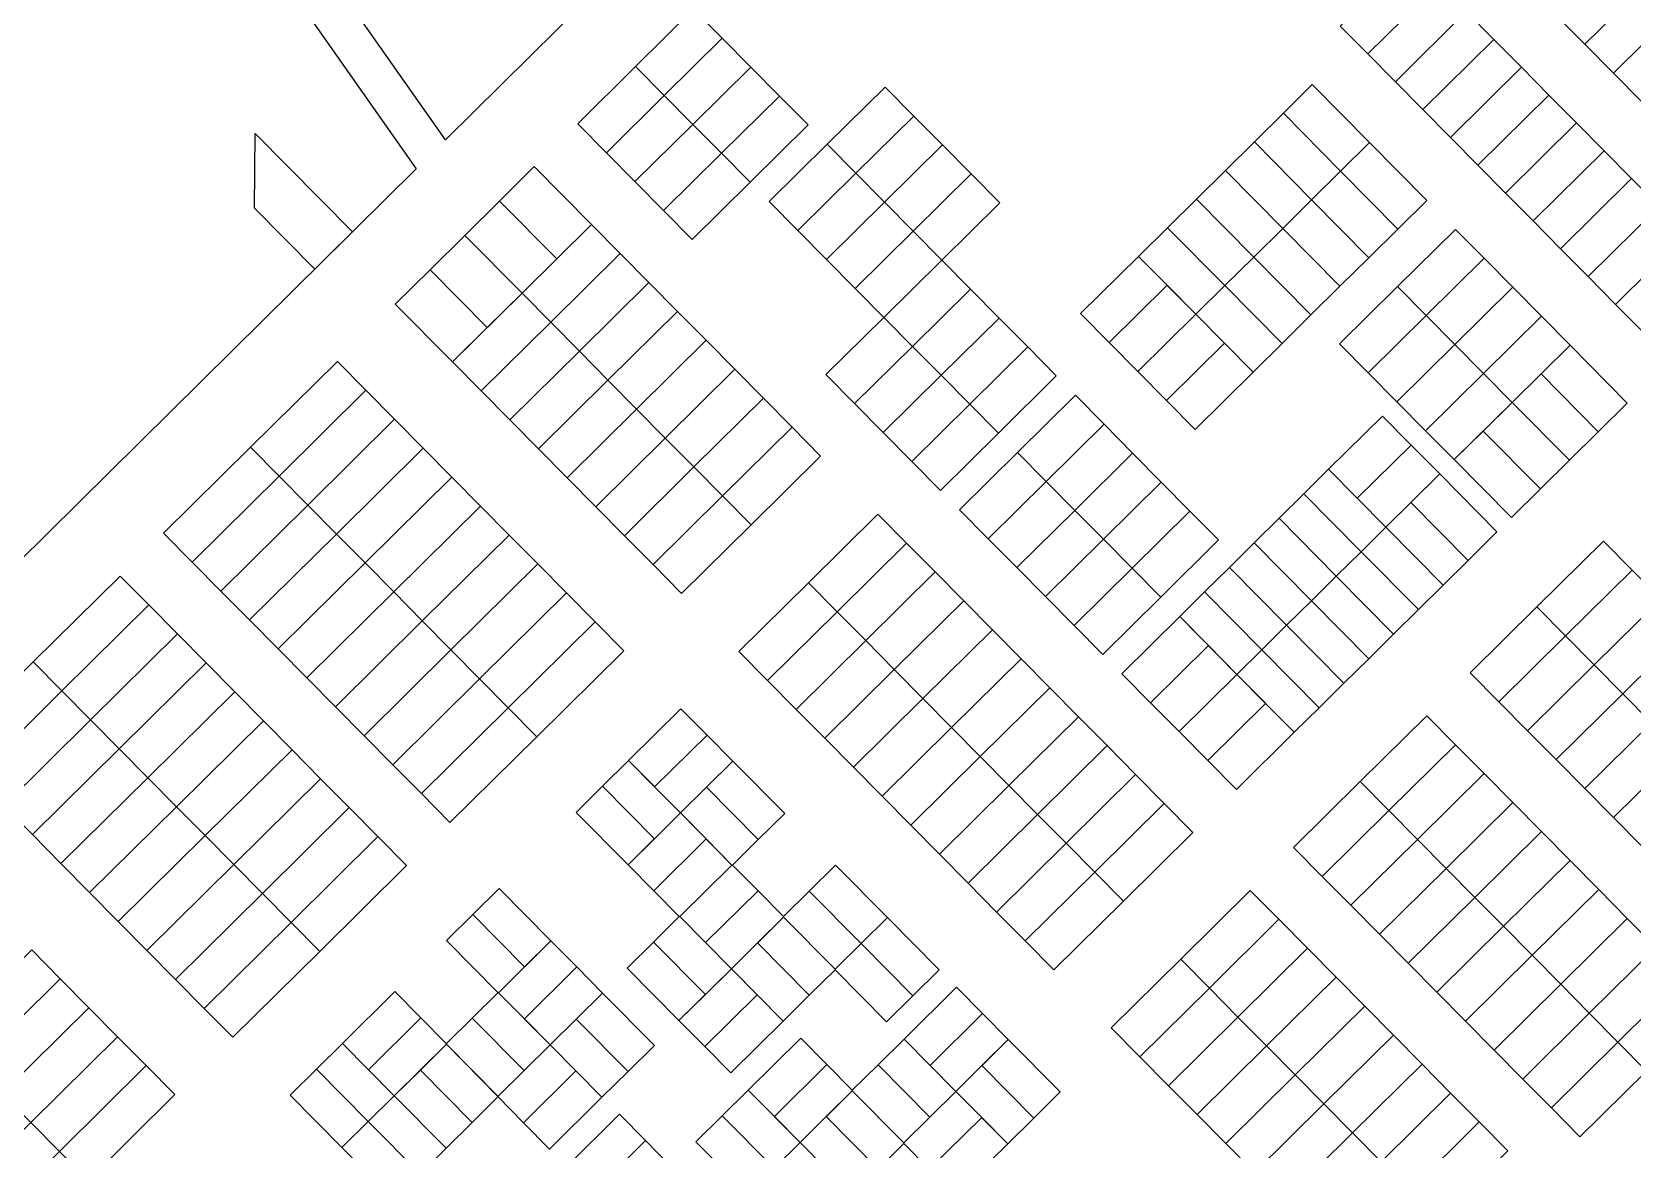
# Model space of a CAD drawing. Header units: metres. Extents: x 5590187 to 5598444, y 6961268 to 6971080.
# Drawn here: x 5596133.1 to 5596526.2, y 6967029.3 to 6967303.9 of the extents above; entities that cross this region are included whole.
import ezdxf

# ---------------------------------------------------------------- set-up
doc = ezdxf.new("R2010")
doc.units = ezdxf.units.M
doc.layers.add('zz_catastro_fontana', color=7, linetype='Continuous')

msp = doc.modelspace()

# ---------------------------------------------------------------- linework, layer by layer
at = {"layer": 'zz_catastro_fontana'}
for points in [[(5595979.62, 6967717.41), (5596076.47, 6967485.1), (5596227.45, 6967270.23), (5595971.43, 6967017.03), (5595697.64, 6967159.34), (5595704.56, 6967172.65), (5595640.56, 6967205.91), (5595638.2, 6967208.3), (5595624.52, 6967379.95), (5595663.08, 6967475.45), (5595696.5, 6967517.24), (5595724.04, 6967559.39), (5595785.98, 6967617.6), (5595843.92, 6967715.08), (5595888.06, 6967738.62), (5595979.62, 6967717.41)], [(5596358.21, 6967441.76), (5596392.86, 6967433.8), (5596234.66, 6967277.35), (5596178.5, 6967357.26), (5596297.22, 6967499.32), (5596358.21, 6967441.76)], [(5596522.99, 6967323.4), (5596530.02, 6967316.29), (5596514.4, 6967300.84), (5596507.36, 6967307.95), (5596522.99, 6967323.4)], [(5596471.8, 6967322.54), (5596478.56, 6967315.7), (5596461.14, 6967298.48), (5596454.38, 6967305.31), (5596471.8, 6967322.54)], [(5596478.56, 6967315.7), (5596485.32, 6967308.87), (5596467.9, 6967291.64), (5596461.14, 6967298.48), (5596478.56, 6967315.7)], [(5596530.02, 6967316.29), (5596537.05, 6967309.18), (5596521.43, 6967293.73), (5596514.4, 6967300.84), (5596530.02, 6967316.29)], [(5596295.57, 6967309.46), (5596302.6, 6967302.35), (5596288.38, 6967288.29), (5596281.35, 6967295.4), (5596295.57, 6967309.46)], [(5596485.32, 6967308.87), (5596492.08, 6967302.03), (5596474.66, 6967284.8), (5596467.9, 6967291.64), (5596485.32, 6967308.87)], [(5596537.05, 6967309.18), (5596544.08, 6967302.07), (5596528.46, 6967286.62), (5596521.43, 6967293.73), (5596537.05, 6967309.18)], [(5596302.6, 6967302.35), (5596309.63, 6967295.24), (5596295.41, 6967281.18), (5596288.38, 6967288.29), (5596302.6, 6967302.35)], [(5596492.08, 6967302.03), (5596498.84, 6967295.19), (5596481.42, 6967277.96), (5596474.66, 6967284.8), (5596492.08, 6967302.03)], [(5596281.35, 6967295.4), (5596288.38, 6967288.29), (5596274.16, 6967274.22), (5596267.13, 6967281.33), (5596281.35, 6967295.4)], [(5596309.63, 6967295.24), (5596316.67, 6967288.13), (5596302.44, 6967274.07), (5596295.41, 6967281.18), (5596309.63, 6967295.24)], [(5596498.84, 6967295.19), (5596505.6, 6967288.36), (5596488.18, 6967271.13), (5596481.42, 6967277.96), (5596498.84, 6967295.19)], [(5596288.38, 6967288.29), (5596295.41, 6967281.18), (5596281.19, 6967267.11), (5596274.16, 6967274.22), (5596288.38, 6967288.29)], [(5596316.67, 6967288.13), (5596323.7, 6967281.02), (5596309.48, 6967266.96), (5596302.44, 6967274.07), (5596316.67, 6967288.13)], [(5596342.61, 6967290.33), (5596349.65, 6967283.22), (5596335.43, 6967269.16), (5596328.39, 6967276.27), (5596342.61, 6967290.33)], [(5596447.5, 6967290.94), (5596461.56, 6967276.72), (5596454.45, 6967269.68), (5596440.39, 6967283.9), (5596447.5, 6967290.94)], [(5596505.6, 6967288.36), (5596512.36, 6967281.52), (5596494.94, 6967264.29), (5596488.18, 6967271.13), (5596505.6, 6967288.36)], [(5596440.39, 6967283.9), (5596454.45, 6967269.68), (5596447.34, 6967262.65), (5596433.28, 6967276.87), (5596440.39, 6967283.9)], [(5596295.41, 6967281.18), (5596302.44, 6967274.07), (5596288.22, 6967260), (5596281.19, 6967267.11), (5596295.41, 6967281.18)], [(5596349.65, 6967283.22), (5596356.68, 6967276.11), (5596342.46, 6967262.05), (5596335.43, 6967269.16), (5596349.65, 6967283.22)], [(5596512.36, 6967281.52), (5596519.13, 6967274.68), (5596501.71, 6967257.45), (5596494.94, 6967264.29), (5596512.36, 6967281.52)], [(5596202.57, 6967245.62), (5596187.8, 6967260.55), (5596187.9, 6967278.93), (5596211.81, 6967254.76), (5596202.57, 6967245.62)], [(5596328.39, 6967276.27), (5596335.43, 6967269.16), (5596321.2, 6967255.1), (5596314.17, 6967262.21), (5596328.39, 6967276.27)], [(5596356.68, 6967276.11), (5596363.71, 6967269), (5596349.49, 6967254.94), (5596342.46, 6967262.05), (5596356.68, 6967276.11)], [(5596433.28, 6967276.87), (5596447.34, 6967262.65), (5596440.23, 6967255.62), (5596426.17, 6967269.84), (5596433.28, 6967276.87)], [(5596461.56, 6967276.72), (5596475.62, 6967262.5), (5596468.51, 6967255.46), (5596454.45, 6967269.68), (5596461.56, 6967276.72)], [(5596302.44, 6967274.07), (5596309.48, 6967266.96), (5596295.26, 6967252.89), (5596288.22, 6967260), (5596302.44, 6967274.07)], [(5596519.13, 6967274.68), (5596525.89, 6967267.84), (5596508.47, 6967250.62), (5596501.71, 6967257.45), (5596519.13, 6967274.68)], [(5596247.93, 6967262.35), (5596256.46, 6967270.79), (5596270.53, 6967256.57), (5596261.99, 6967248.13), (5596247.93, 6967262.35)], [(5596335.43, 6967269.16), (5596342.46, 6967262.05), (5596328.24, 6967247.99), (5596321.2, 6967255.1), (5596335.43, 6967269.16)], [(5596363.71, 6967269), (5596370.74, 6967261.89), (5596356.52, 6967247.83), (5596349.49, 6967254.94), (5596363.71, 6967269)], [(5596426.17, 6967269.84), (5596440.23, 6967255.62), (5596433.12, 6967248.59), (5596419.06, 6967262.81), (5596426.17, 6967269.84)], [(5596454.45, 6967269.68), (5596468.51, 6967255.46), (5596461.4, 6967248.43), (5596447.34, 6967262.65), (5596454.45, 6967269.68)], [(5596525.89, 6967267.84), (5596532.65, 6967261.01), (5596515.23, 6967243.78), (5596508.47, 6967250.62), (5596525.89, 6967267.84)], [(5596239.4, 6967253.91), (5596247.93, 6967262.35), (5596261.99, 6967248.13), (5596253.46, 6967239.69), (5596239.4, 6967253.91)], [(5596342.46, 6967262.05), (5596349.49, 6967254.94), (5596335.27, 6967240.88), (5596328.24, 6967247.99), (5596342.46, 6967262.05)], [(5596419.06, 6967262.81), (5596433.12, 6967248.59), (5596426.01, 6967241.56), (5596411.95, 6967255.78), (5596419.06, 6967262.81)], [(5596447.34, 6967262.65), (5596461.4, 6967248.43), (5596454.29, 6967241.4), (5596440.23, 6967255.62), (5596447.34, 6967262.65)], [(5596532.65, 6967261.01), (5596539.41, 6967254.17), (5596521.99, 6967236.94), (5596515.23, 6967243.78), (5596532.65, 6967261.01)], [(5596253.46, 6967239.69), (5596270.53, 6967256.57), (5596277.56, 6967249.46), (5596260.49, 6967232.58), (5596253.46, 6967239.69)], [(5596230.87, 6967245.47), (5596239.4, 6967253.91), (5596253.46, 6967239.69), (5596244.93, 6967231.25), (5596230.87, 6967245.47)], [(5596349.49, 6967254.94), (5596356.52, 6967247.83), (5596342.3, 6967233.77), (5596335.27, 6967240.88), (5596349.49, 6967254.94)], [(5596411.95, 6967255.78), (5596426.01, 6967241.56), (5596418.9, 6967234.53), (5596404.84, 6967248.75), (5596411.95, 6967255.78)], [(5596440.23, 6967255.62), (5596454.29, 6967241.4), (5596447.18, 6967234.37), (5596433.12, 6967248.59), (5596440.23, 6967255.62)], [(5596482.66, 6967255.38), (5596489.69, 6967248.27), (5596475.47, 6967234.21), (5596468.43, 6967241.32), (5596482.66, 6967255.38)], [(5596539.41, 6967254.17), (5596546.17, 6967247.33), (5596528.75, 6967230.11), (5596521.99, 6967236.94), (5596539.41, 6967254.17)], [(5596260.49, 6967232.58), (5596277.56, 6967249.46), (5596284.59, 6967242.35), (5596267.53, 6967225.47), (5596260.49, 6967232.58)], [(5596404.84, 6967248.75), (5596411.87, 6967241.64), (5596397.65, 6967227.57), (5596390.62, 6967234.68), (5596404.84, 6967248.75)], [(5596433.12, 6967248.59), (5596447.18, 6967234.37), (5596440.07, 6967227.34), (5596426.01, 6967241.56), (5596433.12, 6967248.59)], [(5596222.33, 6967237.04), (5596230.87, 6967245.47), (5596244.93, 6967231.25), (5596236.4, 6967222.81), (5596222.33, 6967237.04)], [(5596356.52, 6967247.83), (5596363.55, 6967240.72), (5596349.33, 6967226.65), (5596342.3, 6967233.77), (5596356.52, 6967247.83)], [(5596489.69, 6967248.27), (5596496.72, 6967241.16), (5596482.5, 6967227.1), (5596475.47, 6967234.21), (5596489.69, 6967248.27)], [(5596267.53, 6967225.47), (5596284.59, 6967242.35), (5596291.62, 6967235.24), (5596274.56, 6967218.36), (5596267.53, 6967225.47)], [(5596363.55, 6967240.72), (5596370.58, 6967233.61), (5596356.36, 6967219.54), (5596349.33, 6967226.65), (5596363.55, 6967240.72)], [(5596411.87, 6967241.64), (5596418.9, 6967234.53), (5596404.68, 6967220.46), (5596397.65, 6967227.57), (5596411.87, 6967241.64)], [(5596426.01, 6967241.56), (5596440.07, 6967227.34), (5596432.96, 6967220.31), (5596418.9, 6967234.53), (5596426.01, 6967241.56)], [(5596468.43, 6967241.32), (5596475.47, 6967234.21), (5596461.25, 6967220.15), (5596454.21, 6967227.26), (5596468.43, 6967241.32)], [(5596496.72, 6967241.16), (5596503.75, 6967234.05), (5596489.53, 6967219.99), (5596482.5, 6967227.1), (5596496.72, 6967241.16)], [(5596236.4, 6967222.81), (5596253.46, 6967239.69), (5596260.49, 6967232.58), (5596243.43, 6967215.7), (5596236.4, 6967222.81)], [(5596243.43, 6967215.7), (5596260.49, 6967232.58), (5596267.53, 6967225.47), (5596250.46, 6967208.59), (5596243.43, 6967215.7)], [(5596274.56, 6967218.36), (5596291.62, 6967235.24), (5596298.65, 6967228.13), (5596281.59, 6967211.25), (5596274.56, 6967218.36)], [(5596342.3, 6967233.77), (5596349.33, 6967226.65), (5596335.11, 6967212.59), (5596328.08, 6967219.7), (5596342.3, 6967233.77)], [(5596370.58, 6967233.61), (5596377.62, 6967226.5), (5596363.39, 6967212.43), (5596356.36, 6967219.54), (5596370.58, 6967233.61)], [(5596418.9, 6967234.53), (5596425.93, 6967227.42), (5596411.71, 6967213.35), (5596404.68, 6967220.46), (5596418.9, 6967234.53)], [(5596475.47, 6967234.21), (5596482.5, 6967227.1), (5596468.28, 6967213.04), (5596461.25, 6967220.15), (5596475.47, 6967234.21)], [(5596503.75, 6967234.05), (5596510.78, 6967226.94), (5596496.56, 6967212.88), (5596489.53, 6967219.99), (5596503.75, 6967234.05)], [(5596250.46, 6967208.59), (5596267.53, 6967225.47), (5596274.56, 6967218.36), (5596257.49, 6967201.48), (5596250.46, 6967208.59)], [(5596281.59, 6967211.25), (5596298.65, 6967228.13), (5596305.68, 6967221.01), (5596288.62, 6967204.14), (5596281.59, 6967211.25)], [(5596349.33, 6967226.65), (5596356.36, 6967219.54), (5596342.14, 6967205.48), (5596335.11, 6967212.59), (5596349.33, 6967226.65)], [(5596377.62, 6967226.5), (5596384.65, 6967219.39), (5596370.43, 6967205.32), (5596363.39, 6967212.43), (5596377.62, 6967226.5)], [(5596425.93, 6967227.42), (5596432.96, 6967220.31), (5596418.74, 6967206.24), (5596411.71, 6967213.35), (5596425.93, 6967227.42)], [(5596482.5, 6967227.1), (5596489.53, 6967219.99), (5596475.31, 6967205.93), (5596468.28, 6967213.04), (5596482.5, 6967227.1)], [(5596510.78, 6967226.94), (5596524.85, 6967212.72), (5596517.73, 6967205.69), (5596503.67, 6967219.91), (5596510.78, 6967226.94)], [(5596208.11, 6967222.97), (5596215.14, 6967215.86), (5596193.81, 6967194.77), (5596186.78, 6967201.88), (5596208.11, 6967222.97)], [(5596288.62, 6967204.14), (5596305.68, 6967221.01), (5596312.72, 6967213.9), (5596295.65, 6967197.03), (5596288.62, 6967204.14)], [(5596257.49, 6967201.48), (5596274.56, 6967218.36), (5596281.59, 6967211.25), (5596264.52, 6967194.37), (5596257.49, 6967201.48)], [(5596356.36, 6967219.54), (5596363.39, 6967212.43), (5596349.17, 6967198.37), (5596342.14, 6967205.48), (5596356.36, 6967219.54)], [(5596489.53, 6967219.99), (5596496.56, 6967212.88), (5596482.34, 6967198.82), (5596475.31, 6967205.93), (5596489.53, 6967219.99)], [(5596503.67, 6967219.91), (5596517.73, 6967205.69), (5596510.62, 6967198.66), (5596496.56, 6967212.88), (5596503.67, 6967219.91)], [(5596215.14, 6967215.86), (5596222.18, 6967208.75), (5596200.85, 6967187.66), (5596193.81, 6967194.77), (5596215.14, 6967215.86)], [(5596295.65, 6967197.03), (5596312.72, 6967213.9), (5596319.75, 6967206.79), (5596302.68, 6967189.92), (5596295.65, 6967197.03)], [(5596389.33, 6967214.65), (5596396.36, 6967207.54), (5596382.14, 6967193.48), (5596375.11, 6967200.59), (5596389.33, 6967214.65)], [(5596264.52, 6967194.37), (5596281.59, 6967211.25), (5596288.62, 6967204.14), (5596271.56, 6967187.26), (5596264.52, 6967194.37)], [(5596363.39, 6967212.43), (5596370.43, 6967205.32), (5596356.21, 6967191.26), (5596349.17, 6967198.37), (5596363.39, 6967212.43)], [(5596464.72, 6967209.52), (5596471.75, 6967202.41), (5596458.55, 6967189.35), (5596451.52, 6967196.46), (5596464.72, 6967209.52)], [(5596496.56, 6967212.88), (5596510.62, 6967198.66), (5596503.51, 6967191.63), (5596489.45, 6967205.85), (5596496.56, 6967212.88)], [(5596222.18, 6967208.75), (5596229.21, 6967201.64), (5596207.88, 6967180.55), (5596200.85, 6967187.66), (5596222.18, 6967208.75)], [(5596302.68, 6967189.92), (5596319.75, 6967206.79), (5596326.78, 6967199.68), (5596309.71, 6967182.81), (5596302.68, 6967189.92)], [(5596396.36, 6967207.54), (5596403.39, 6967200.43), (5596389.17, 6967186.37), (5596382.14, 6967193.48), (5596396.36, 6967207.54)], [(5596489.45, 6967205.85), (5596503.51, 6967191.63), (5596496.4, 6967184.6), (5596482.34, 6967198.82), (5596489.45, 6967205.85)], [(5596186.78, 6967201.88), (5596193.81, 6967194.77), (5596172.48, 6967173.67), (5596165.45, 6967180.78), (5596186.78, 6967201.88)], [(5596229.21, 6967201.64), (5596236.24, 6967194.53), (5596214.91, 6967173.44), (5596207.88, 6967180.55), (5596229.21, 6967201.64)], [(5596271.56, 6967187.26), (5596288.62, 6967204.14), (5596295.65, 6967197.03), (5596278.59, 6967180.15), (5596271.56, 6967187.26)], [(5596471.75, 6967202.41), (5596478.79, 6967195.3), (5596465.58, 6967182.24), (5596458.55, 6967189.35), (5596471.75, 6967202.41)], [(5596375.11, 6967200.59), (5596382.14, 6967193.48), (5596367.92, 6967179.41), (5596360.89, 6967186.53), (5596375.11, 6967200.59)], [(5596403.39, 6967200.43), (5596410.42, 6967193.32), (5596396.2, 6967179.26), (5596389.17, 6967186.37), (5596403.39, 6967200.43)], [(5596193.81, 6967194.77), (5596200.85, 6967187.66), (5596179.51, 6967166.56), (5596172.48, 6967173.67), (5596193.81, 6967194.77)], [(5596236.24, 6967194.53), (5596243.27, 6967187.42), (5596221.94, 6967166.33), (5596214.91, 6967173.44), (5596236.24, 6967194.53)], [(5596278.59, 6967180.15), (5596295.65, 6967197.03), (5596302.68, 6967189.92), (5596285.62, 6967173.04), (5596278.59, 6967180.15)], [(5596382.14, 6967193.48), (5596389.17, 6967186.37), (5596374.95, 6967172.3), (5596367.92, 6967179.41), (5596382.14, 6967193.48)], [(5596410.42, 6967193.32), (5596417.46, 6967186.21), (5596403.24, 6967172.15), (5596396.2, 6967179.26), (5596410.42, 6967193.32)], [(5596451.52, 6967196.46), (5596465.58, 6967182.24), (5596459.49, 6967176.22), (5596445.42, 6967190.44), (5596451.52, 6967196.46)], [(5596478.79, 6967195.3), (5596492.85, 6967181.08), (5596485.74, 6967174.05), (5596471.68, 6967188.27), (5596478.79, 6967195.3)], [(5596285.62, 6967173.04), (5596302.68, 6967189.92), (5596309.71, 6967182.81), (5596292.65, 6967165.93), (5596285.62, 6967173.04)], [(5596445.42, 6967190.44), (5596459.49, 6967176.22), (5596453.39, 6967170.19), (5596439.33, 6967184.41), (5596445.42, 6967190.44)], [(5596200.85, 6967187.66), (5596207.88, 6967180.55), (5596186.55, 6967159.45), (5596179.51, 6967166.56), (5596200.85, 6967187.66)], [(5596243.27, 6967187.42), (5596250.3, 6967180.31), (5596228.97, 6967159.22), (5596221.94, 6967166.33), (5596243.27, 6967187.42)], [(5596323.78, 6967168.59), (5596340.84, 6967185.46), (5596347.87, 6967178.35), (5596330.81, 6967161.48), (5596323.78, 6967168.59)], [(5596389.17, 6967186.37), (5596396.2, 6967179.26), (5596381.98, 6967165.19), (5596374.95, 6967172.3), (5596389.17, 6967186.37)], [(5596417.46, 6967186.21), (5596424.49, 6967179.1), (5596410.27, 6967165.04), (5596403.24, 6967172.15), (5596417.46, 6967186.21)], [(5596471.68, 6967188.27), (5596485.74, 6967174.05), (5596479.64, 6967168.02), (5596465.58, 6967182.24), (5596471.68, 6967188.27)], [(5596439.33, 6967184.41), (5596453.39, 6967170.19), (5596447.3, 6967164.16), (5596433.23, 6967178.38), (5596439.33, 6967184.41)], [(5596465.58, 6967182.24), (5596479.64, 6967168.02), (5596473.55, 6967161.99), (5596459.49, 6967176.22), (5596465.58, 6967182.24)], [(5596207.88, 6967180.55), (5596214.91, 6967173.44), (5596193.58, 6967152.34), (5596186.55, 6967159.45), (5596207.88, 6967180.55)], [(5596250.3, 6967180.31), (5596257.33, 6967173.2), (5596236, 6967152.11), (5596228.97, 6967159.22), (5596250.3, 6967180.31)], [(5596330.81, 6967161.48), (5596347.87, 6967178.35), (5596354.91, 6967171.24), (5596337.84, 6967154.37), (5596330.81, 6967161.48)], [(5596396.2, 6967179.26), (5596403.24, 6967172.15), (5596389.01, 6967158.08), (5596381.98, 6967165.19), (5596396.2, 6967179.26)], [(5596433.23, 6967178.38), (5596447.3, 6967164.16), (5596441.2, 6967158.13), (5596427.14, 6967172.36), (5596433.23, 6967178.38)], [(5596519, 6967178.81), (5596526.03, 6967171.7), (5596509.68, 6967155.53), (5596502.65, 6967162.64), (5596519, 6967178.81)], [(5596459.49, 6967176.22), (5596473.55, 6967161.99), (5596467.45, 6967155.97), (5596453.39, 6967170.19), (5596459.49, 6967176.22)], [(5596154.79, 6967170.24), (5596161.82, 6967163.13), (5596140.49, 6967142.03), (5596133.45, 6967149.14), (5596154.79, 6967170.24)], [(5596214.91, 6967173.44), (5596221.94, 6967166.33), (5596200.61, 6967145.23), (5596193.58, 6967152.34), (5596214.91, 6967173.44)], [(5596257.33, 6967173.2), (5596264.37, 6967166.09), (5596243.03, 6967145), (5596236, 6967152.11), (5596257.33, 6967173.2)], [(5596337.84, 6967154.37), (5596354.91, 6967171.24), (5596361.94, 6967164.13), (5596344.87, 6967147.26), (5596337.84, 6967154.37)], [(5596403.24, 6967172.15), (5596410.27, 6967165.04), (5596396.05, 6967150.97), (5596389.01, 6967158.08), (5596403.24, 6967172.15)], [(5596427.14, 6967172.36), (5596441.2, 6967158.13), (5596435.11, 6967152.11), (5596421.04, 6967166.33), (5596427.14, 6967172.36)], [(5596453.39, 6967170.19), (5596467.45, 6967155.97), (5596461.36, 6967149.94), (5596447.3, 6967164.16), (5596453.39, 6967170.19)], [(5596526.03, 6967171.7), (5596533.06, 6967164.59), (5596516.71, 6967148.42), (5596509.68, 6967155.53), (5596526.03, 6967171.7)], [(5596221.94, 6967166.33), (5596228.97, 6967159.22), (5596207.64, 6967138.12), (5596200.61, 6967145.23), (5596221.94, 6967166.33)], [(5596264.37, 6967166.09), (5596271.4, 6967158.98), (5596250.07, 6967137.88), (5596243.03, 6967145), (5596264.37, 6967166.09)], [(5596306.71, 6967151.71), (5596323.78, 6967168.59), (5596330.81, 6967161.48), (5596313.74, 6967144.6), (5596306.71, 6967151.71)], [(5596421.04, 6967166.33), (5596435.11, 6967152.11), (5596429.01, 6967146.08), (5596414.95, 6967160.3), (5596421.04, 6967166.33)], [(5596161.82, 6967163.13), (5596168.85, 6967156.02), (5596147.52, 6967134.92), (5596140.49, 6967142.03), (5596161.82, 6967163.13)], [(5596344.87, 6967147.26), (5596361.94, 6967164.13), (5596368.97, 6967157.02), (5596351.9, 6967140.15), (5596344.87, 6967147.26)], [(5596447.3, 6967164.16), (5596461.36, 6967149.94), (5596455.27, 6967143.91), (5596441.2, 6967158.13), (5596447.3, 6967164.16)], [(5596502.65, 6967162.64), (5596509.68, 6967155.53), (5596493.32, 6967139.36), (5596486.29, 6967146.47), (5596502.65, 6967162.64)], [(5596533.06, 6967164.59), (5596540.09, 6967157.48), (5596523.74, 6967141.31), (5596516.71, 6967148.42), (5596533.06, 6967164.59)], [(5596228.97, 6967159.22), (5596236, 6967152.11), (5596214.67, 6967131.01), (5596207.64, 6967138.12), (5596228.97, 6967159.22)], [(5596271.4, 6967158.98), (5596278.43, 6967151.87), (5596257.1, 6967130.77), (5596250.07, 6967137.88), (5596271.4, 6967158.98)], [(5596313.74, 6967144.6), (5596330.81, 6967161.48), (5596337.84, 6967154.37), (5596320.78, 6967137.49), (5596313.74, 6967144.6)], [(5596414.95, 6967160.3), (5596421.98, 6967153.19), (5596407.76, 6967139.13), (5596400.73, 6967146.24), (5596414.95, 6967160.3)], [(5596441.2, 6967158.13), (5596455.27, 6967143.91), (5596449.17, 6967137.89), (5596435.11, 6967152.11), (5596441.2, 6967158.13)], [(5596168.85, 6967156.02), (5596175.88, 6967148.9), (5596154.55, 6967127.81), (5596147.52, 6967134.92), (5596168.85, 6967156.02)], [(5596320.78, 6967137.49), (5596337.84, 6967154.37), (5596344.87, 6967147.26), (5596327.81, 6967130.38), (5596320.78, 6967137.49)], [(5596351.9, 6967140.15), (5596368.97, 6967157.02), (5596376, 6967149.91), (5596358.94, 6967133.04), (5596351.9, 6967140.15)], [(5596509.68, 6967155.53), (5596516.71, 6967148.42), (5596500.35, 6967132.25), (5596493.32, 6967139.36), (5596509.68, 6967155.53)], [(5596540.09, 6967157.48), (5596547.13, 6967150.37), (5596530.77, 6967134.2), (5596523.74, 6967141.31), (5596540.09, 6967157.48)], [(5596236, 6967152.11), (5596243.03, 6967145), (5596221.7, 6967123.9), (5596214.67, 6967131.01), (5596236, 6967152.11)], [(5596421.98, 6967153.19), (5596429.01, 6967146.08), (5596414.79, 6967132.02), (5596407.76, 6967139.13), (5596421.98, 6967153.19)], [(5596435.11, 6967152.11), (5596449.17, 6967137.89), (5596443.08, 6967131.86), (5596429.01, 6967146.08), (5596435.11, 6967152.11)], [(5596133.45, 6967149.14), (5596140.49, 6967142.03), (5596119.16, 6967120.94), (5596112.12, 6967128.05), (5596133.45, 6967149.14)], [(5596175.88, 6967148.9), (5596182.91, 6967141.79), (5596161.58, 6967120.7), (5596154.55, 6967127.81), (5596175.88, 6967148.9)], [(5596327.81, 6967130.38), (5596344.87, 6967147.26), (5596351.9, 6967140.15), (5596334.84, 6967123.27), (5596327.81, 6967130.38)], [(5596358.94, 6967133.04), (5596376, 6967149.91), (5596383.03, 6967142.8), (5596365.97, 6967125.93), (5596358.94, 6967133.04)], [(5596429.01, 6967146.08), (5596436.04, 6967138.97), (5596421.82, 6967124.91), (5596414.79, 6967132.02), (5596429.01, 6967146.08)], [(5596516.71, 6967148.42), (5596523.74, 6967141.31), (5596507.39, 6967125.14), (5596500.35, 6967132.25), (5596516.71, 6967148.42)], [(5596243.03, 6967145), (5596250.07, 6967137.88), (5596228.74, 6967116.79), (5596221.7, 6967123.9), (5596243.03, 6967145)], [(5596365.97, 6967125.93), (5596383.03, 6967142.8), (5596390.06, 6967135.69), (5596373, 6967118.81), (5596365.97, 6967125.93)], [(5596140.49, 6967142.03), (5596147.52, 6967134.92), (5596126.19, 6967113.83), (5596119.16, 6967120.94), (5596140.49, 6967142.03)], [(5596182.91, 6967141.79), (5596189.94, 6967134.68), (5596168.61, 6967113.59), (5596161.58, 6967120.7), (5596182.91, 6967141.79)], [(5596334.84, 6967123.27), (5596351.9, 6967140.15), (5596358.94, 6967133.04), (5596341.87, 6967116.16), (5596334.84, 6967123.27)], [(5596436.04, 6967138.97), (5596443.08, 6967131.86), (5596428.86, 6967117.8), (5596421.82, 6967124.91), (5596436.04, 6967138.97)], [(5596523.74, 6967141.31), (5596530.77, 6967134.2), (5596514.42, 6967118.03), (5596507.39, 6967125.14), (5596523.74, 6967141.31)], [(5596147.52, 6967134.92), (5596154.55, 6967127.81), (5596133.22, 6967106.72), (5596126.19, 6967113.83), (5596147.52, 6967134.92)], [(5596189.94, 6967134.68), (5596196.98, 6967127.57), (5596175.64, 6967106.48), (5596168.61, 6967113.59), (5596189.94, 6967134.68)], [(5596250.07, 6967137.88), (5596257.1, 6967130.77), (5596235.77, 6967109.68), (5596228.74, 6967116.79), (5596250.07, 6967137.88)], [(5596292.49, 6967137.65), (5596298.89, 6967131.18), (5596286.02, 6967118.45), (5596279.62, 6967124.92), (5596292.49, 6967137.65)], [(5596373, 6967118.81), (5596390.06, 6967135.69), (5596397.1, 6967128.58), (5596380.03, 6967111.7), (5596373, 6967118.81)], [(5596475.63, 6967135.92), (5596482.66, 6967128.81), (5596466.3, 6967112.64), (5596459.27, 6967119.75), (5596475.63, 6967135.92)], [(5596298.89, 6967131.18), (5596305.22, 6967124.78), (5596292.35, 6967112.05), (5596286.02, 6967118.45), (5596298.89, 6967131.18)], [(5596341.87, 6967116.16), (5596358.94, 6967133.04), (5596365.97, 6967125.93), (5596348.9, 6967109.05), (5596341.87, 6967116.16)], [(5596530.77, 6967134.2), (5596537.8, 6967127.09), (5596521.45, 6967110.92), (5596514.42, 6967118.03), (5596530.77, 6967134.2)], [(5596154.55, 6967127.81), (5596161.58, 6967120.7), (5596140.25, 6967099.61), (5596133.22, 6967106.72), (5596154.55, 6967127.81)], [(5596196.98, 6967127.57), (5596204.01, 6967120.46), (5596182.68, 6967099.37), (5596175.64, 6967106.48), (5596196.98, 6967127.57)], [(5596380.03, 6967111.7), (5596397.1, 6967128.58), (5596404.13, 6967121.47), (5596387.06, 6967104.59), (5596380.03, 6967111.7)], [(5596482.66, 6967128.81), (5596489.69, 6967121.7), (5596473.34, 6967105.53), (5596466.3, 6967112.64), (5596482.66, 6967128.81)], [(5596537.8, 6967127.09), (5596544.83, 6967119.98), (5596528.48, 6967103.81), (5596521.45, 6967110.92), (5596537.8, 6967127.09)], [(5596279.62, 6967124.92), (5596292.35, 6967112.05), (5596285.95, 6967105.72), (5596273.22, 6967118.59), (5596279.62, 6967124.92)], [(5596305.22, 6967124.78), (5596317.95, 6967111.91), (5596311.48, 6967105.51), (5596298.75, 6967118.38), (5596305.22, 6967124.78)], [(5596348.9, 6967109.05), (5596365.97, 6967125.93), (5596373, 6967118.81), (5596355.93, 6967101.94), (5596348.9, 6967109.05)], [(5596161.58, 6967120.7), (5596168.61, 6967113.59), (5596147.28, 6967092.49), (5596140.25, 6967099.61), (5596161.58, 6967120.7)], [(5596204.01, 6967120.46), (5596211.04, 6967113.35), (5596189.71, 6967092.26), (5596182.68, 6967099.37), (5596204.01, 6967120.46)], [(5596273.22, 6967118.59), (5596285.95, 6967105.72), (5596279.48, 6967099.32), (5596266.75, 6967112.19), (5596273.22, 6967118.59)], [(5596355.93, 6967101.94), (5596373, 6967118.81), (5596380.03, 6967111.7), (5596362.97, 6967094.83), (5596355.93, 6967101.94)], [(5596387.06, 6967104.59), (5596404.13, 6967121.47), (5596411.16, 6967114.36), (5596394.09, 6967097.48), (5596387.06, 6967104.59)], [(5596459.27, 6967119.75), (5596466.3, 6967112.64), (5596449.95, 6967096.47), (5596442.92, 6967103.58), (5596459.27, 6967119.75)], [(5596489.69, 6967121.7), (5596496.72, 6967114.59), (5596480.37, 6967098.42), (5596473.34, 6967105.53), (5596489.69, 6967121.7)], [(5596305.01, 6967099.25), (5596292.35, 6967112.05), (5596298.75, 6967118.38), (5596311.48, 6967105.51), (5596305.15, 6967099.25), (5596305.08, 6967099.32), (5596305.01, 6967099.25)], [(5596168.61, 6967113.59), (5596175.64, 6967106.48), (5596154.31, 6967085.38), (5596147.28, 6967092.49), (5596168.61, 6967113.59)], [(5596211.04, 6967113.35), (5596218.07, 6967106.24), (5596196.74, 6967085.15), (5596189.71, 6967092.26), (5596211.04, 6967113.35)], [(5596292.35, 6967112.05), (5596298.68, 6967105.65), (5596285.81, 6967092.93), (5596279.48, 6967099.32), (5596292.35, 6967112.05)], [(5596362.97, 6967094.83), (5596380.03, 6967111.7), (5596387.06, 6967104.59), (5596370, 6967087.72), (5596362.97, 6967094.83)], [(5596394.09, 6967097.48), (5596411.16, 6967114.36), (5596418.19, 6967107.25), (5596401.12, 6967090.37), (5596394.09, 6967097.48)], [(5596466.3, 6967112.64), (5596473.34, 6967105.53), (5596456.98, 6967089.36), (5596449.95, 6967096.47), (5596466.3, 6967112.64)], [(5596496.72, 6967114.59), (5596503.75, 6967107.48), (5596487.4, 6967091.31), (5596480.37, 6967098.42), (5596496.72, 6967114.59)], [(5596503.75, 6967107.48), (5596510.78, 6967100.37), (5596494.43, 6967084.2), (5596487.4, 6967091.31), (5596503.75, 6967107.48)], [(5596175.64, 6967106.48), (5596182.68, 6967099.37), (5596161.34, 6967078.27), (5596154.31, 6967085.38), (5596175.64, 6967106.48)], [(5596218.07, 6967106.24), (5596225.1, 6967099.13), (5596203.77, 6967078.04), (5596196.74, 6967085.15), (5596218.07, 6967106.24)], [(5596298.68, 6967105.65), (5596305.01, 6967099.25), (5596292.14, 6967086.53), (5596285.81, 6967092.93), (5596298.68, 6967105.65)], [(5596370, 6967087.72), (5596387.06, 6967104.59), (5596394.09, 6967097.48), (5596377.03, 6967080.61), (5596370, 6967087.72)], [(5596473.34, 6967105.53), (5596480.37, 6967098.42), (5596464.01, 6967082.24), (5596456.98, 6967089.36), (5596473.34, 6967105.53)], [(5596182.68, 6967099.37), (5596189.71, 6967092.26), (5596168.38, 6967071.16), (5596161.34, 6967078.27), (5596182.68, 6967099.37)], [(5596305.08, 6967099.32), (5596311.41, 6967092.92), (5596298.54, 6967080.2), (5596292.21, 6967086.6), (5596305.08, 6967099.32)], [(5596336.72, 6967079.98), (5596323.99, 6967092.85), (5596330.46, 6967099.25), (5596343.19, 6967086.38), (5596336.72, 6967079.98)], [(5596510.78, 6967100.37), (5596517.82, 6967093.26), (5596501.46, 6967077.09), (5596494.43, 6967084.2), (5596510.78, 6967100.37)], [(5596377.03, 6967080.61), (5596394.09, 6967097.48), (5596401.12, 6967090.37), (5596384.06, 6967073.5), (5596377.03, 6967080.61)], [(5596480.37, 6967098.42), (5596487.4, 6967091.31), (5596471.04, 6967075.13), (5596464.01, 6967082.24), (5596480.37, 6967098.42)], [(5596189.71, 6967092.26), (5596196.74, 6967085.15), (5596175.41, 6967064.05), (5596168.38, 6967071.16), (5596189.71, 6967092.26)], [(5596254.1, 6967074.22), (5596241.37, 6967087.09), (5596247.84, 6967093.49), (5596260.57, 6967080.62), (5596254.1, 6967074.22)], [(5596311.41, 6967092.92), (5596317.73, 6967086.52), (5596304.86, 6967073.8), (5596298.54, 6967080.2), (5596311.41, 6967092.92)], [(5596317.66, 6967086.45), (5596317.73, 6967086.52), (5596317.66, 6967086.6), (5596323.99, 6967092.85), (5596336.72, 6967079.98), (5596330.32, 6967073.66), (5596317.66, 6967086.45)], [(5596415.19, 6967076.15), (5596432.25, 6967093.03), (5596439.28, 6967085.92), (5596422.22, 6967069.04), (5596415.19, 6967076.15)], [(5596487.4, 6967091.31), (5596494.43, 6967084.2), (5596478.08, 6967068.02), (5596471.04, 6967075.13), (5596487.4, 6967091.31)], [(5596517.82, 6967093.26), (5596524.85, 6967086.15), (5596508.49, 6967069.98), (5596501.46, 6967077.09), (5596517.82, 6967093.26)], [(5596196.74, 6967085.15), (5596203.77, 6967078.04), (5596182.44, 6967056.94), (5596175.41, 6967064.05), (5596196.74, 6967085.15)], [(5596247.56, 6967067.89), (5596234.9, 6967080.69), (5596241.37, 6967087.09), (5596254.1, 6967074.22), (5596247.7, 6967067.89), (5596247.63, 6967067.96), (5596247.56, 6967067.89)], [(5596292.14, 6967086.67), (5596304.86, 6967073.8), (5596298.47, 6967067.47), (5596285.74, 6967080.34), (5596292.14, 6967086.67)], [(5596317.66, 6967086.45), (5596330.39, 6967073.58), (5596323.99, 6967067.26), (5596311.26, 6967080.13), (5596317.66, 6967086.45)], [(5596336.72, 6967079.98), (5596343.19, 6967086.38), (5596355.92, 6967073.51), (5596349.45, 6967067.11), (5596336.72, 6967079.98)], [(5596422.22, 6967069.04), (5596439.28, 6967085.92), (5596446.32, 6967078.81), (5596429.25, 6967061.93), (5596422.22, 6967069.04)], [(5596494.43, 6967084.2), (5596501.46, 6967077.09), (5596485.11, 6967060.91), (5596478.08, 6967068.02), (5596494.43, 6967084.2)], [(5596524.85, 6967086.15), (5596531.88, 6967079.04), (5596515.52, 6967062.87), (5596508.49, 6967069.98), (5596524.85, 6967086.15)], [(5596247.7, 6967067.89), (5596260.57, 6967080.62), (5596266.89, 6967074.22), (5596254.03, 6967061.49), (5596247.7, 6967067.89)], [(5596298.47, 6967067.47), (5596291.99, 6967061.07), (5596279.27, 6967073.94), (5596285.74, 6967080.34), (5596298.47, 6967067.47)], [(5596311.26, 6967080.13), (5596323.99, 6967067.26), (5596317.59, 6967060.93), (5596304.86, 6967073.8), (5596311.26, 6967080.13)], [(5596336.72, 6967079.98), (5596349.45, 6967067.11), (5596342.98, 6967060.72), (5596330.32, 6967073.51), (5596330.39, 6967073.58), (5596330.32, 6967073.66), (5596336.72, 6967079.98)], [(5596133.06, 6967078.43), (5596140.09, 6967071.32), (5596118.76, 6967050.23), (5596111.73, 6967057.34), (5596133.06, 6967078.43)], [(5596398.12, 6967059.28), (5596415.19, 6967076.15), (5596422.22, 6967069.04), (5596405.15, 6967052.17), (5596398.12, 6967059.28)], [(5596429.25, 6967061.93), (5596446.32, 6967078.81), (5596453.35, 6967071.7), (5596436.28, 6967054.82), (5596429.25, 6967061.93)], [(5596501.46, 6967077.09), (5596508.49, 6967069.98), (5596492.14, 6967053.8), (5596485.11, 6967060.91), (5596501.46, 6967077.09)], [(5596531.88, 6967079.04), (5596538.91, 6967071.93), (5596522.56, 6967055.76), (5596515.52, 6967062.87), (5596531.88, 6967079.04)], [(5596266.89, 6967074.22), (5596273.22, 6967067.82), (5596260.35, 6967055.09), (5596254.03, 6967061.49), (5596266.89, 6967074.22)], [(5596304.86, 6967073.8), (5596311.19, 6967067.4), (5596298.32, 6967054.67), (5596291.99, 6967061.07), (5596304.86, 6967073.8)], [(5596436.28, 6967054.82), (5596453.35, 6967071.7), (5596460.38, 6967064.59), (5596443.31, 6967047.71), (5596436.28, 6967054.82)], [(5596538.91, 6967071.93), (5596545.94, 6967064.82), (5596529.59, 6967048.64), (5596522.56, 6967055.76), (5596538.91, 6967071.93)], [(5596140.09, 6967071.32), (5596147.12, 6967064.21), (5596125.79, 6967043.12), (5596118.76, 6967050.23), (5596140.09, 6967071.32)], [(5596209.37, 6967055.45), (5596222.24, 6967068.18), (5596228.64, 6967061.71), (5596215.77, 6967048.98), (5596209.37, 6967055.45)], [(5596247.63, 6967067.96), (5596260.35, 6967055.09), (5596253.95, 6967048.77), (5596241.23, 6967061.64), (5596247.63, 6967067.96)], [(5596266.75, 6967061.42), (5596273.22, 6967067.82), (5596285.95, 6967054.95), (5596279.48, 6967048.55), (5596266.75, 6967061.42)], [(5596360.14, 6967069.25), (5596366.53, 6967062.78), (5596353.66, 6967050.05), (5596347.27, 6967056.52), (5596360.14, 6967069.25)], [(5596405.15, 6967052.17), (5596422.22, 6967069.04), (5596429.25, 6967061.93), (5596412.19, 6967045.06), (5596405.15, 6967052.17)], [(5596508.49, 6967069.98), (5596515.52, 6967062.87), (5596499.17, 6967046.69), (5596492.14, 6967053.8), (5596508.49, 6967069.98)], [(5596147.12, 6967064.21), (5596154.16, 6967057.1), (5596132.82, 6967036.01), (5596125.79, 6967043.12), (5596147.12, 6967064.21)], [(5596298.32, 6967054.67), (5596311.19, 6967067.4), (5596317.59, 6967060.93), (5596304.72, 6967048.2), (5596298.32, 6967054.67)], [(5596443.31, 6967047.71), (5596460.38, 6967064.59), (5596467.41, 6967057.48), (5596450.35, 6967040.6), (5596443.31, 6967047.71)], [(5596234.9, 6967055.24), (5596222.1, 6967042.58), (5596215.77, 6967048.98), (5596228.64, 6967061.71), (5596234.9, 6967055.38), (5596234.83, 6967055.31), (5596234.9, 6967055.24)], [(5596234.83, 6967055.31), (5596241.23, 6967061.64), (5596253.95, 6967048.77), (5596247.55, 6967042.44), (5596234.83, 6967055.31)], [(5596266.75, 6967061.42), (5596279.48, 6967048.55), (5596273.08, 6967042.22), (5596260.35, 6967055.09), (5596266.75, 6967061.42)], [(5596366.53, 6967062.78), (5596372.86, 6967056.38), (5596359.99, 6967043.65), (5596353.66, 6967050.05), (5596366.53, 6967062.78)], [(5596412.19, 6967045.06), (5596429.25, 6967061.93), (5596436.28, 6967054.82), (5596419.22, 6967037.95), (5596412.19, 6967045.06)], [(5596515.52, 6967062.87), (5596522.56, 6967055.76), (5596506.2, 6967039.58), (5596499.17, 6967046.69), (5596515.52, 6967062.87)], [(5596154.16, 6967057.1), (5596161.19, 6967049.99), (5596139.86, 6967028.9), (5596132.82, 6967036.01), (5596154.16, 6967057.1)], [(5596321.88, 6967056.73), (5596328.28, 6967050.26), (5596315.41, 6967037.53), (5596309.01, 6967044), (5596321.88, 6967056.73)], [(5596347.27, 6967056.52), (5596359.99, 6967043.65), (5596353.59, 6967037.32), (5596340.87, 6967050.19), (5596347.27, 6967056.52)], [(5596372.86, 6967056.38), (5596385.59, 6967043.51), (5596379.12, 6967037.11), (5596366.39, 6967049.98), (5596372.86, 6967056.38)], [(5596450.35, 6967040.6), (5596467.41, 6967057.48), (5596474.44, 6967050.37), (5596457.38, 6967033.49), (5596450.35, 6967040.6)], [(5596522.56, 6967055.76), (5596529.59, 6967048.64), (5596513.23, 6967032.47), (5596506.2, 6967039.58), (5596522.56, 6967055.76)], [(5596202.97, 6967049.12), (5596209.37, 6967055.45), (5596222.1, 6967042.58), (5596215.7, 6967036.25), (5596202.97, 6967049.12)], [(5596234.9, 6967055.24), (5596247.63, 6967042.37), (5596241.23, 6967036.04), (5596228.5, 6967048.91), (5596234.9, 6967055.24)], [(5596247.48, 6967042.37), (5596260.35, 6967055.09), (5596266.68, 6967048.7), (5596253.81, 6967035.97), (5596247.48, 6967042.37)], [(5596419.22, 6967037.95), (5596436.28, 6967054.82), (5596443.31, 6967047.71), (5596426.25, 6967030.84), (5596419.22, 6967037.95)], [(5596161.19, 6967049.99), (5596168.22, 6967042.88), (5596146.89, 6967021.79), (5596139.86, 6967028.9), (5596161.19, 6967049.99)], [(5596196.5, 6967042.72), (5596202.97, 6967049.12), (5596215.7, 6967036.25), (5596209.23, 6967029.85), (5596196.5, 6967042.72)], [(5596234.83, 6967029.71), (5596222.1, 6967042.58), (5596228.5, 6967048.91), (5596241.23, 6967036.04), (5596234.83, 6967029.71)], [(5596266.68, 6967048.7), (5596273.08, 6967042.22), (5596260.21, 6967029.5), (5596253.81, 6967035.97), (5596266.68, 6967048.7)], [(5596328.28, 6967050.26), (5596334.54, 6967043.93), (5596334.47, 6967043.86), (5596334.54, 6967043.79), (5596321.74, 6967031.13), (5596315.41, 6967037.53), (5596328.28, 6967050.26)], [(5596340.87, 6967050.19), (5596353.59, 6967037.32), (5596347.19, 6967030.99), (5596334.47, 6967043.86), (5596340.87, 6967050.19)], [(5596366.39, 6967049.98), (5596379.12, 6967037.11), (5596372.72, 6967030.78), (5596359.99, 6967043.65), (5596366.39, 6967049.98)], [(5596457.38, 6967033.49), (5596474.44, 6967050.37), (5596481.47, 6967043.26), (5596464.41, 6967026.38), (5596457.38, 6967033.49)], [(5596309.01, 6967044), (5596321.74, 6967031.13), (5596315.34, 6967024.81), (5596302.61, 6967037.68), (5596309.01, 6967044)], [(5596426.25, 6967030.84), (5596443.31, 6967047.71), (5596450.35, 6967040.6), (5596433.28, 6967023.73), (5596426.25, 6967030.84)], [(5596234.83, 6967029.71), (5596228.43, 6967023.38), (5596215.7, 6967036.25), (5596222.1, 6967042.58), (5596234.83, 6967029.71)], [(5596334.54, 6967043.79), (5596347.26, 6967030.92), (5596340.87, 6967024.59), (5596328.14, 6967037.46), (5596334.54, 6967043.79)], [(5596359.99, 6967043.65), (5596366.32, 6967037.25), (5596353.45, 6967024.52), (5596347.12, 6967030.92), (5596359.99, 6967043.65)], [(5596433.28, 6967023.73), (5596450.35, 6967040.6), (5596457.38, 6967033.49), (5596440.31, 6967016.61), (5596433.28, 6967023.73)], [(5596464.41, 6967026.38), (5596481.47, 6967043.26), (5596488.51, 6967036.15), (5596471.44, 6967019.27), (5596464.41, 6967026.38)], [(5596132.82, 6967036.01), (5596139.86, 6967028.9), (5596118.52, 6967007.8), (5596111.49, 6967014.91), (5596132.82, 6967036.01)], [(5596228.43, 6967023.38), (5596221.96, 6967016.98), (5596209.23, 6967029.85), (5596215.7, 6967036.25), (5596228.43, 6967023.38)], [(5596277.37, 6967038.03), (5596283.77, 6967031.56), (5596270.9, 6967018.83), (5596264.5, 6967025.3), (5596277.37, 6967038.03)], [(5596302.61, 6967037.68), (5596315.34, 6967024.81), (5596308.87, 6967018.41), (5596296.14, 6967031.28), (5596302.61, 6967037.68)], [(5596328.14, 6967037.46), (5596340.87, 6967024.59), (5596334.47, 6967018.27), (5596321.74, 6967031.13), (5596328.14, 6967037.46)], [(5596366.32, 6967037.25), (5596372.72, 6967030.78), (5596359.85, 6967018.05), (5596353.45, 6967024.52), (5596366.32, 6967037.25)], [(5596471.44, 6967019.27), (5596488.51, 6967036.15), (5596495.54, 6967029.04), (5596478.47, 6967012.16), (5596471.44, 6967019.27)], [(5596440.31, 6967016.61), (5596457.38, 6967033.49), (5596464.41, 6967026.38), (5596447.34, 6967009.5), (5596440.31, 6967016.61)], [(5596283.77, 6967031.56), (5596290.1, 6967025.16), (5596277.23, 6967012.43), (5596270.9, 6967018.83), (5596283.77, 6967031.56)], [(5596328.07, 6967024.74), (5596315.2, 6967012.01), (5596308.87, 6967018.41), (5596321.74, 6967031.13), (5596328.07, 6967024.74)]]:
    msp.add_lwpolyline(points, close=True, dxfattribs=at)

doc.saveas('drawing.dxf')
